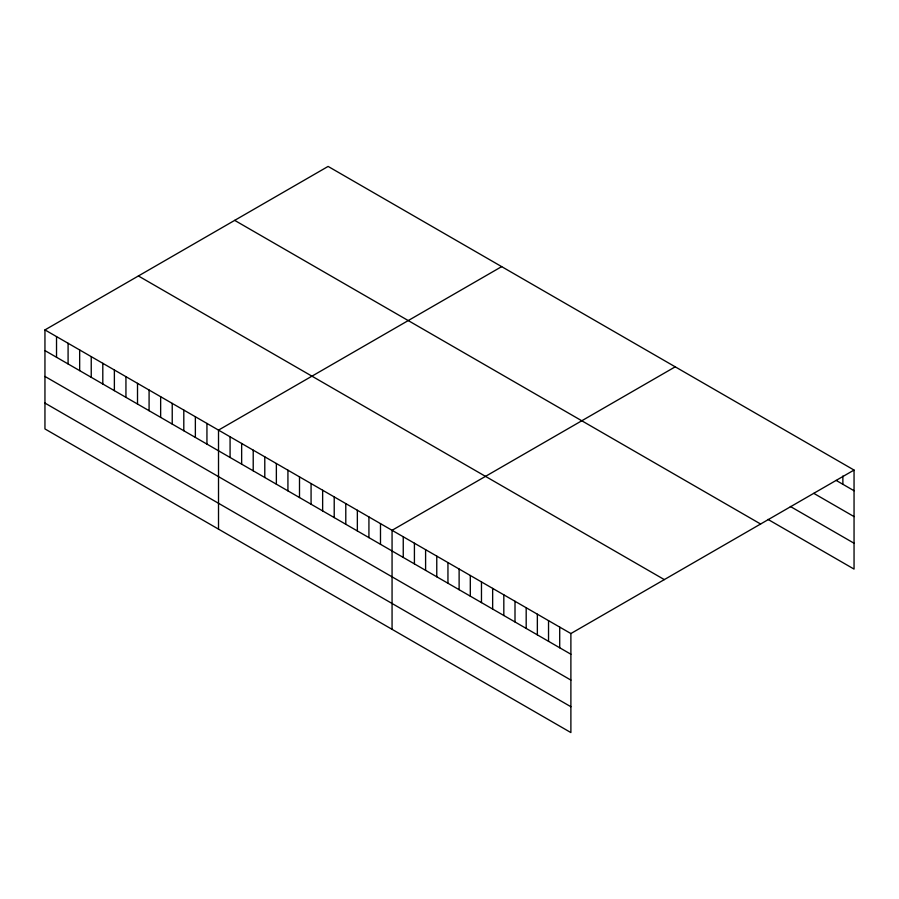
<?xml version="1.0" encoding="UTF-8"?>
<svg xmlns="http://www.w3.org/2000/svg" width="899" height="899" viewBox="0 0 899 899"><rect width="100%" height="100%" fill="white"/><g stroke="black" fill="none" stroke-linecap="round" stroke-linejoin="round"><path stroke-width="1.35" d="M44.95 329.911L570.887 633.548L570.887 732.573L44.95 428.935L44.95 329.911L328.113 166.427L854.05 470.065L854.05 569.089L767.993 519.408M501.676 266.621L218.513 430.115L218.513 529.14M675.228 366.826L392.065 530.309L392.065 629.334M570.887 633.548L854.05 470.065M836.171 480.414L854.05 490.742M813.82 493.371L854.05 516.599M790.345 506.463L854.05 543.232M234.673 220.367L760.61 524.016M138.39 275.959L664.327 579.608M44.95 350.588L570.887 654.225M44.95 376.434L570.887 680.082M44.95 403.078L570.887 706.726M842.869 476.021L842.869 484.291M559.706 627.097L559.706 647.774M548.536 620.647L548.536 641.324M537.355 614.197L537.355 634.874M526.185 607.746L526.185 628.423M515.003 601.285L515.003 621.962M503.822 594.835L503.822 615.512M492.652 588.384L492.652 609.061M481.471 581.934L481.471 602.611M470.301 575.484L470.301 596.161M459.119 569.033L459.119 589.699M447.949 562.572L447.949 583.249M436.768 556.121L436.768 576.798M425.598 549.671L425.598 570.348M414.417 543.221L414.417 563.898M403.246 536.77L403.246 557.436M380.491 523.634L380.491 544.311M368.927 516.947L368.927 537.624M357.353 510.272L357.353 530.949M345.789 503.597L345.789 524.263M334.214 496.911L334.214 517.588M322.64 490.236L322.64 510.902M311.076 483.55L311.076 504.227M299.502 476.875L299.502 497.552M287.927 470.188L287.927 490.865M276.364 463.513L276.364 484.19M264.789 456.827L264.789 477.504M253.215 450.152L253.215 470.829M241.651 443.465L241.651 464.142M230.077 436.79L230.077 457.467M206.939 423.429L206.939 444.106M195.364 416.754L195.364 437.42M183.801 410.068L183.801 430.745M172.226 403.393L172.226 424.07M160.651 396.706L160.651 417.383M149.088 390.031L149.088 410.708M137.513 383.345L137.513 404.022M125.939 376.67L125.939 397.347M114.375 369.983L114.375 390.66M102.801 363.308L102.801 383.985M91.237 356.633L91.237 377.299M79.663 349.947L79.663 370.624M68.088 343.272L68.088 363.938M56.525 336.586L56.525 357.263"/></g></svg>
